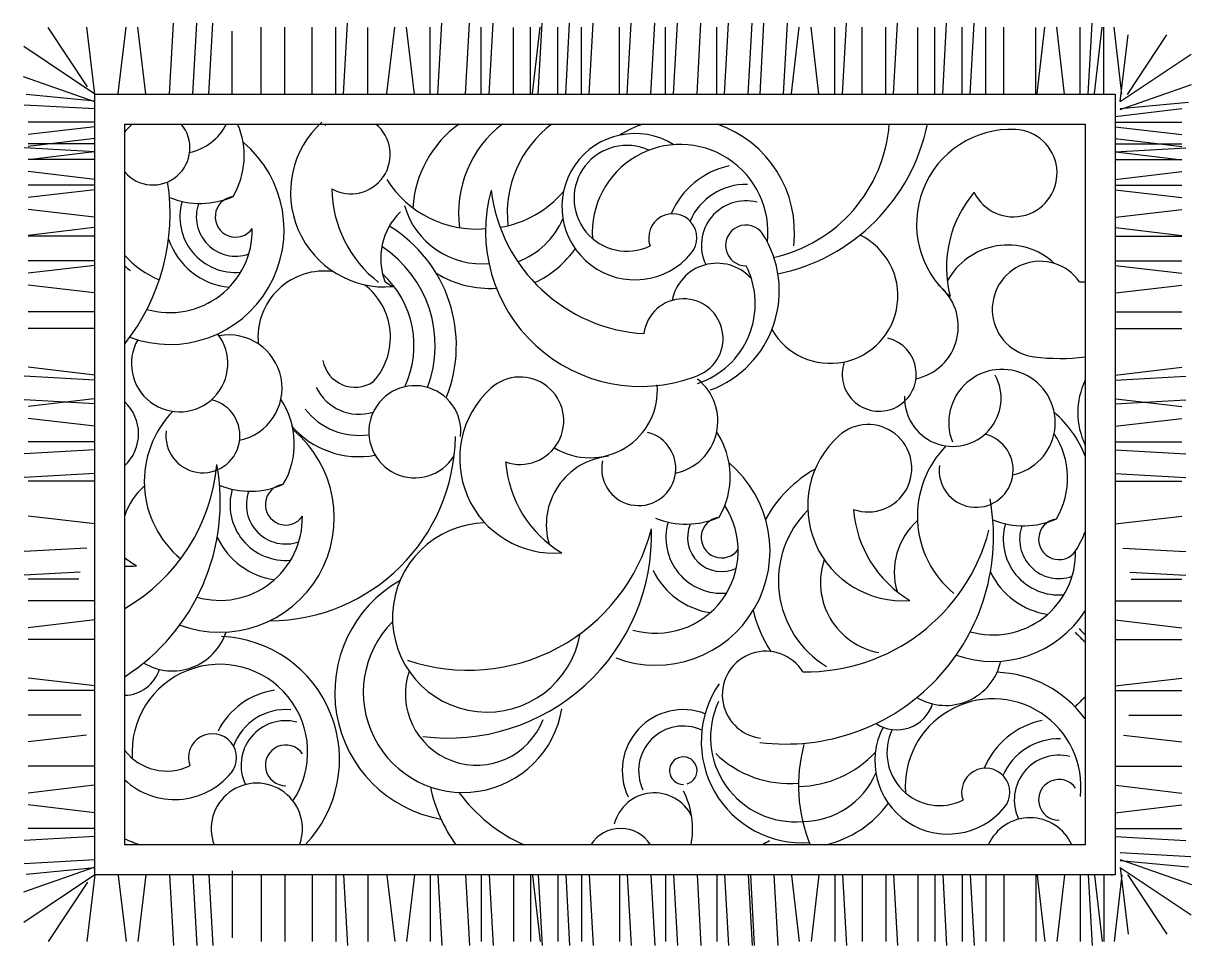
# Model space of a CAD drawing. Extents: x 0.4 to 15.8, y 0.3 to 17.5.
# Drawn here: x 2.09 to 3.323, y 5.304 to 6.277 of the extents above; entities that cross this region are included whole.
import ezdxf

# ---------------------------------------------------------------- set-up
doc = ezdxf.new("R2010")
doc.units = 0
doc.header["$LTSCALE"] = 0.5
doc.header["$MEASUREMENT"] = 0
doc.layers.get('0').update_dxf_attribs({"linetype": 'CONTINUOUS'})
doc.layers.add('WWW.DWGAUTOCAD.COM', color=7, linetype='CONTINUOUS')

# ---------------------------------------------------------------- blocks, each defined once
blk = doc.blocks.new('A$C217E6246')
for p, q in [((1.201, 0.9892), (1.1596, 1.0519)), ((1.2087, 0.9816), (1.2004, 1.052)), ((1.2336, 0.9822), (1.2419, 1.052)), ((1.2626, 0.9816), (1.2543, 1.052)), ((1.2875, 0.9816), (1.2917, 1.0562)), ((1.3124, 0.9816), (1.3166, 1.0562)), ((1.329, 0.9816), (1.3332, 1.0562)), ((1.3843, 0.9816), (1.3843, 1.052)), ((1.4092, 0.9816), (1.4092, 1.052)), ((1.4382, 0.9816), (1.4382, 1.052)), ((1.4631, 0.9816), (1.4631, 1.052)), ((1.4714, 0.9816), (1.4756, 1.0562)), ((1.4971, 0.9822), (1.4971, 1.0519)), ((1.5171, 0.9822), (1.5254, 1.052)), ((1.5461, 0.9816), (1.5378, 1.052)), ((1.5627, 0.9816), (1.5627, 1.052)), ((1.571, 0.9816), (1.5752, 1.0562)), ((1.6001, 0.9816), (1.6042, 1.0562)), ((1.6167, 0.9816), (1.6167, 1.052)), ((1.625, 0.9816), (1.6291, 1.0562)), ((1.6506, 0.9822), (1.6506, 1.0519)), ((1.6685, 0.9816), (1.6685, 1.052)), ((1.6706, 0.9822), (1.6789, 1.052)), ((1.6768, 0.9816), (1.6809, 1.0562)), ((1.6975, 0.9816), (1.6975, 1.052)), ((1.7058, 0.9816), (1.7099, 1.0562)), ((1.7224, 0.9816), (1.7224, 1.052)), ((1.7307, 0.9816), (1.7348, 1.0562)), ((1.7625, 0.9816), (1.7625, 1.052)), ((1.7708, 0.9816), (1.775, 1.0562)), ((1.7957, 0.9816), (1.7999, 1.0562)), ((1.8112, 0.9816), (1.8112, 1.052)), ((1.8195, 0.9816), (1.8237, 1.0562)), ((1.8444, 0.9816), (1.8486, 1.0562)), ((1.8652, 0.9816), (1.8652, 1.052)), ((1.8735, 0.9816), (1.8776, 1.0562)), ((1.8984, 0.9816), (1.9025, 1.0562)), ((1.9109, 0.9816), (1.915, 1.0562)), ((1.9358, 0.9816), (1.9399, 1.0562)), ((1.944, 0.9822), (1.9523, 1.052)), ((1.9731, 0.9816), (1.9648, 1.052)), ((1.9897, 0.9816), (1.9897, 1.052)), ((1.998, 0.9816), (2.0021, 1.0562)), ((2.0187, 0.9816), (2.0187, 1.052)), ((2.0436, 0.9816), (2.0436, 1.052)), ((2.0519, 0.9816), (2.0561, 1.0562)), ((2.0775, 0.9822), (2.0775, 1.0519)), ((2.0954, 0.9816), (2.0954, 1.052)), ((2.1037, 0.9816), (2.1078, 1.0562)), ((2.1244, 0.9816), (2.1244, 1.052)), ((2.1327, 0.9816), (2.1369, 1.0562)), ((2.1493, 0.9816), (2.1493, 1.052)), ((2.1681, 0.9816), (2.1681, 1.052)), ((2.202, 0.9822), (2.202, 1.0519)), ((2.2033, 0.9822), (2.2116, 1.052)), ((2.2323, 0.9816), (2.224, 1.052)), ((2.2489, 0.9816), (2.2489, 1.052)), ((2.2572, 0.9816), (2.2614, 1.0562)), ((2.2638, 0.9822), (2.2721, 1.052)), ((2.2738, 0.9816), (2.2738, 1.052)), ((2.2929, 0.9816), (2.2846, 1.052)), ((2.2929, 0.9816), (2.2846, 1.052)), ((1.3539, 0.9816), (1.3539, 1.0479)), ((2.2911, 0.9737), (2.2994, 1.0441)), ((2.2989, 0.9812), (2.3402, 1.044)), ((1.2087, 0.9816), (1.134, 1.0317)), ((2.2911, 0.9737), (2.3658, 1.0237)), ((1.2087, 0.9733), (1.1334, 0.9998)), ((2.2911, 0.9654), (2.3664, 0.9918)), ((1.2087, 0.9742), (1.1365, 0.981)), ((1.2087, 0.1579), (1.2087, 0.9816)), ((1.2087, 0.9816), (2.2858, 0.9816)), ((2.2858, 0.9816), (2.2858, 0.1579)), ((1.2087, 0.9659), (1.1342, 0.97)), ((2.2858, 0.9579), (2.3562, 0.9662)), ((2.2911, 0.9662), (2.3633, 0.9731)), ((1.2081, 0.952), (1.1384, 0.952)), ((1.2404, 0.1896), (1.2404, 0.9499)), ((1.2404, 0.9499), (2.2541, 0.9499)), ((1.2404, 0.1896), (1.2404, 0.9499)), ((1.2404, 0.9499), (2.2541, 0.9499)), ((1.2404, 0.1896), (1.2404, 0.9499)), ((1.2404, 0.9499), (2.2541, 0.9499)), ((2.2541, 0.9499), (2.2541, 0.1896)), ((2.2541, 0.9499), (2.2541, 0.1896)), ((2.2541, 0.9499), (2.2541, 0.1896)), ((2.2864, 0.952), (2.3561, 0.952)), ((1.2087, 0.9471), (1.1383, 0.9388)), ((2.2858, 0.9471), (2.3562, 0.9388)), ((1.2087, 0.9208), (1.1342, 0.9249)), ((1.2087, 0.9346), (1.1383, 0.9263)), ((1.2087, 0.9291), (1.1383, 0.9291)), ((2.2858, 0.9346), (2.3562, 0.9263)), ((2.2858, 0.9291), (2.3562, 0.9291)), ((2.2858, 0.9208), (2.3603, 0.9249)), ((1.2081, 0.9205), (1.1383, 0.9122)), ((2.2864, 0.9205), (2.3562, 0.9122)), ((1.2087, 0.9125), (1.1383, 0.9125)), ((2.2858, 0.9125), (2.3562, 0.9125)), ((1.2087, 0.8915), (1.1383, 0.8998)), ((2.2858, 0.8915), (2.3562, 0.8998)), ((1.2087, 0.8806), (1.1383, 0.8723)), ((1.2081, 0.8855), (1.1384, 0.8855)), ((2.2858, 0.8806), (2.3562, 0.8723)), ((2.2864, 0.8855), (2.3561, 0.8855)), ((1.2081, 0.8516), (1.1383, 0.8599)), ((2.2864, 0.8516), (2.3562, 0.8599)), ((1.2081, 0.8407), (1.1383, 0.8324)), ((2.2864, 0.8407), (2.3562, 0.8324)), ((1.2081, 0.8316), (1.1384, 0.8316)), ((2.2864, 0.8316), (2.3561, 0.8316)), ((1.2081, 0.8057), (1.1384, 0.8057)), ((2.2864, 0.8057), (2.3561, 0.8057)), ((1.2087, 0.8008), (1.1383, 0.7925)), ((2.2858, 0.8008), (2.3562, 0.7925)), ((1.2081, 0.7718), (1.1383, 0.7801)), ((2.2864, 0.7718), (2.3562, 0.7801)), ((1.2081, 0.7517), (1.1384, 0.7517)), ((2.2864, 0.7517), (2.3561, 0.7517)), ((1.2081, 0.7342), (1.1384, 0.7342)), ((2.2864, 0.7342), (2.3561, 0.7342)), ((1.2087, 0.6851), (1.1383, 0.6934)), ((2.2858, 0.6851), (2.3562, 0.6934)), ((1.2087, 0.6798), (1.1342, 0.6839)), ((2.2858, 0.6798), (2.3603, 0.6839)), ((1.2087, 0.6549), (1.1342, 0.659)), ((1.2081, 0.6602), (1.1383, 0.6519)), ((2.2858, 0.6549), (2.3603, 0.659)), ((2.2864, 0.6602), (2.3562, 0.6519)), ((1.2087, 0.6312), (1.1383, 0.6395)), ((2.2858, 0.6312), (2.3562, 0.6395)), ((1.2087, 0.6063), (1.1342, 0.6021)), ((1.2087, 0.6146), (1.1383, 0.6146)), ((2.2858, 0.6146), (2.3562, 0.6146)), ((2.2858, 0.6063), (2.3603, 0.6021)), ((1.2087, 0.5814), (1.1342, 0.5772)), ((2.2858, 0.5814), (2.3603, 0.5772)), ((1.2087, 0.5731), (1.1383, 0.5731)), ((2.2858, 0.5731), (2.3562, 0.5731)), ((1.2087, 0.5281), (1.1383, 0.5364)), ((2.2858, 0.5281), (2.3562, 0.5364)), ((1.2005, 0.5027), (1.1342, 0.499)), ((2.294, 0.5027), (2.3603, 0.499)), ((1.1934, 0.4774), (1.1342, 0.4741)), ((1.1919, 0.47), (1.1383, 0.47)), ((2.3011, 0.4774), (2.3603, 0.4741)), ((2.3026, 0.47), (2.3562, 0.47)), ((1.2087, 0.4469), (1.1384, 0.4469)), ((2.2858, 0.4469), (2.3561, 0.4469)), ((1.2087, 0.4269), (1.1383, 0.4186)), ((2.2858, 0.4269), (2.3562, 0.4186)), ((1.2087, 0.4063), (1.1384, 0.4063)), ((2.2858, 0.4063), (2.3561, 0.4063)), ((1.2087, 0.3573), (1.1383, 0.3656)), ((2.2858, 0.3573), (2.3562, 0.3656)), ((1.2087, 0.3524), (1.1384, 0.3524)), ((2.2858, 0.3524), (2.3561, 0.3524)), ((1.1945, 0.3265), (1.1384, 0.3265)), ((2.3, 0.3265), (2.3561, 0.3265)), ((1.2, 0.3055), (1.1383, 0.2982)), ((2.2945, 0.3055), (2.3562, 0.2982)), ((1.2081, 0.2725), (1.1384, 0.2725)), ((2.2864, 0.2725), (2.3561, 0.2725)), ((1.2081, 0.2525), (1.1383, 0.2442)), ((2.2864, 0.2525), (2.3562, 0.2442)), ((1.2087, 0.2235), (1.1383, 0.2318)), ((2.2858, 0.2235), (2.3562, 0.2318)), ((1.2087, 0.1986), (1.1342, 0.1944)), ((1.2087, 0.2069), (1.1383, 0.2069)), ((2.2858, 0.2069), (2.3562, 0.2069)), ((2.2858, 0.1986), (2.3603, 0.1944)), ((2.2541, 0.1896), (1.2404, 0.1896)), ((2.2541, 0.1896), (1.2404, 0.1896)), ((2.2541, 0.1896), (1.2404, 0.1896)), ((1.2087, 0.1737), (1.1342, 0.1696)), ((2.2911, 0.1816), (2.3657, 0.1775)), ((2.2911, 0.1742), (2.3664, 0.1477)), ((2.2911, 0.1733), (2.3633, 0.1665)), ((1.2087, 0.1662), (1.1334, 0.1398)), ((1.2087, 0.1654), (1.1365, 0.1585)), ((1.3539, 0.1621), (1.3539, 0.0917)), ((2.2911, 0.1659), (2.3658, 0.1159)), ((2.2911, 0.1659), (2.2994, 0.0955)), ((1.2087, 0.1579), (1.134, 0.1079)), ((1.201, 0.1504), (1.1596, 0.0877)), ((1.2087, 0.1579), (1.2004, 0.0876)), ((2.2858, 0.1579), (1.2087, 0.1579)), ((1.2336, 0.1574), (1.2419, 0.0876)), ((1.2626, 0.1579), (1.2543, 0.0876)), ((1.2875, 0.1579), (1.2917, 0.0834)), ((1.3124, 0.1579), (1.3166, 0.0834)), ((1.329, 0.1579), (1.3332, 0.0834)), ((1.3843, 0.1579), (1.3843, 0.0876)), ((1.4092, 0.1579), (1.4092, 0.0876)), ((1.4382, 0.1579), (1.4382, 0.0876)), ((1.4631, 0.1579), (1.4631, 0.0876)), ((1.4714, 0.1579), (1.4756, 0.0834)), ((1.4971, 0.1574), (1.4971, 0.0877)), ((1.5171, 0.1574), (1.5254, 0.0876)), ((1.5461, 0.1579), (1.5378, 0.0876)), ((1.5627, 0.1579), (1.5627, 0.0876)), ((1.571, 0.1579), (1.5752, 0.0834)), ((1.6001, 0.1579), (1.6042, 0.0834)), ((1.6167, 0.1579), (1.6167, 0.0876)), ((1.625, 0.1579), (1.6291, 0.0834)), ((1.6506, 0.1574), (1.6506, 0.0877)), ((1.6685, 0.1579), (1.6685, 0.0876)), ((1.6706, 0.1574), (1.6789, 0.0876)), ((1.6768, 0.1579), (1.6809, 0.0834)), ((1.6975, 0.1579), (1.6975, 0.0876)), ((1.7058, 0.1579), (1.7099, 0.0834)), ((1.7224, 0.1579), (1.7224, 0.0876)), ((1.7307, 0.1579), (1.7348, 0.0834)), ((1.7625, 0.1579), (1.7625, 0.0876)), ((1.7708, 0.1579), (1.775, 0.0834)), ((1.7957, 0.1579), (1.7999, 0.0834)), ((1.8112, 0.1579), (1.8112, 0.0876)), ((1.8195, 0.1579), (1.8237, 0.0834)), ((1.8444, 0.1579), (1.8486, 0.0834)), ((1.8652, 0.1579), (1.8652, 0.0876)), ((1.8735, 0.1579), (1.8776, 0.0834)), ((1.8984, 0.1579), (1.9025, 0.0834)), ((1.9007, 0.1579), (1.9048, 0.0834)), ((1.9256, 0.1579), (1.9297, 0.0834)), ((1.944, 0.1574), (1.9523, 0.0876)), ((1.9731, 0.1579), (1.9648, 0.0876)), ((1.9897, 0.1579), (1.9897, 0.0876)), ((1.998, 0.1579), (2.0021, 0.0834)), ((2.0187, 0.1579), (2.0187, 0.0876)), ((2.0436, 0.1579), (2.0436, 0.0876)), ((2.0519, 0.1579), (2.0561, 0.0834)), ((2.0775, 0.1574), (2.0775, 0.0877)), ((2.0954, 0.1579), (2.0954, 0.0876)), ((2.1037, 0.1579), (2.1078, 0.0834)), ((2.1244, 0.1579), (2.1244, 0.0876)), ((2.1327, 0.1579), (2.1369, 0.0834)), ((2.1493, 0.1579), (2.1493, 0.0876)), ((2.1681, 0.1579), (2.1681, 0.0876)), ((2.202, 0.1574), (2.202, 0.0877)), ((2.2033, 0.1574), (2.2116, 0.0876)), ((2.2323, 0.1579), (2.224, 0.0876)), ((2.2489, 0.1579), (2.2489, 0.0876)), ((2.2572, 0.1579), (2.2614, 0.0834)), ((2.2638, 0.1574), (2.2721, 0.0876)), ((2.2738, 0.1579), (2.2738, 0.0876)), ((2.2821, 0.1579), (2.2821, 0.1574)), ((2.2929, 0.1579), (2.2846, 0.0876)), ((2.2989, 0.1584), (2.3402, 0.0956))]:
    blk.add_line(p, q)
for centre, radius, start, end in [((1.3138, 0.8766), 0.0982, 131.6319, 138.3969), ((1.2701, 0.9248), 0.0391, 220.5516, 39.9723), ((1.2974, 0.975), 0.0562, 281.7675, 333.5242), ((1.282, 0.9164), 0.0845, 329.5212, 23.3736), ((1.5152, 0.8779), 0.0998, 132.0778, 274.5853), ((1.4792, 0.9178), 0.0414, 129.1228, 132.0778), ((1.4792, 0.9178), 0.0414, 240.7273, 50.8772), ((1.6617, 0.8546), 0.1174, 125.6859, 176.5568), ((1.7102, 0.8566), 0.1174, 127.3756, 187.8142), ((1.7615, 0.8559), 0.1174, 126.7567, 186.4196), ((1.8266, 0.8357), 0.1207, 108.8032, 121.8057), ((1.8266, 0.8357), 0.1207, 353.2877, 71.1968), ((1.8918, 0.9617), 0.156, 282.1993, 355.6673), ((1.8891, 0.9903), 0.2025, 281.5889, 348.5131), ((1.7789, 0.8628), 0.0771, 57.9734, 320.4245), ((2.1759, 0.8445), 0.0998, 87.4059, 229.9135), ((2.1783, 0.8982), 0.0461, 205.892, 87.4059), ((1.2879, 0.8382), 0.1207, 249.5181, 50.13), ((1.7704, 0.8716), 0.0558, 65.376, 295.9658), ((1.8266, 0.8357), 0.0927, 353.6034, 184.035), ((1.8961, 0.8219), 0.0857, 101.8812, 157.1494), ((1.0693, 0.855), 0.219, 321.3552, 8.9301), ((1.6117, 0.9512), 0.112, 212.256, 274.9155), ((1.5858, 0.8834), 0.1268, 180.7925, 232.3704), ((1.785, 0.837), 0.1638, 164.6868, 290.2894), ((1.7984, 0.9012), 0.1726, 186.9802, 266.7058), ((1.6187, 0.9507), 0.1111, 279.2755, 319.7677), ((1.8961, 0.8219), 0.0644, 88.6784, 156.5426), ((2.2299, 0.7988), 0.1222, 139.5684, 194.5414), ((1.3201, 0.9521), 0.0859, 247.8056, 293.8818), ((1.3574, 0.8521), 0.0588, 163.9174, 275.1537), ((1.3574, 0.8521), 0.0415, 159.9926, 289.5699), ((1.3574, 0.8521), 0.0215, 98.1735, 325.176), ((1.6176, 0.888), 0.0855, 196.2822, 275.4135), ((1.8961, 0.8219), 0.0471, 75.6897, 205.4965), ((1.5794, 0.8081), 0.0688, 134.2778, 200.7606), ((1.8188, 0.8299), 0.0254, 320.4245, 199.4242), ((1.2879, 0.8382), 0.0871, 253.984, 1.0468), ((1.4432, 0.7164), 0.1472, 337.9085, 58.7285), ((1.6255, 0.8835), 0.0843, 290.7538, 336.6415), ((1.8961, 0.8219), 0.0215, 34.824, 270.7313), ((1.3574, 0.8521), 0.0745, 198.5, 264.8601), ((1.8194, 0.7741), 0.1118, 290.619, 32.4959), ((1.9851, 0.7688), 0.0713, 210.0861, 63.8943), ((1.4432, 0.7164), 0.1249, 339.2372, 56.7068), ((1.6255, 0.8835), 0.1115, 295.2357, 324.7506), ((2.1724, 0.7497), 0.0726, 47.202, 151.662), ((1.3138, 0.8766), 0.0982, 221.6031, 248.0075), ((1.8656, 0.7549), 0.0482, 42.811, 169.2281), ((2.2066, 0.7546), 0.0506, 34.6357, 262.7865), ((1.3138, 0.8766), 0.1057, 226.0115, 230.4958), ((1.4509, 0.725), 0.0699, 81.8358, 185.5126), ((1.4432, 0.7164), 0.1025, 334.8712, 47.4654), ((1.6255, 0.8835), 0.1069, 238.2473, 273.8821), ((1.8175, 0.7604), 0.0884, 288.152, 26.8909), ((1.4509, 0.725), 0.0699, 318.0684, 52.4966), ((1.5858, 0.8834), 0.1222, 234.6671, 239.2133), ((2.064, 0.7363), 0.0562, 281.7675, 51.7735), ((2.2486, 0.9788), 0.1954, 269.9003, 271.6111), ((1.83, 0.7237), 0.0419, 286.2638, 172.7831), ((1.2983, 0.6973), 0.0509, 150.3382, 38.0664), ((1.3502, 0.6714), 0.0562, 281.7675, 100.6146), ((2.0367, 0.6861), 0.0391, 160.7374, 76.4231), ((2.2278, 0.9217), 0.219, 262.7865, 276.9103), ((1.4835, 0.7068), 0.0345, 190.3935, 304.1566), ((2.1663, 0.635), 0.0562, 281.7675, 201.2805), ((1.6577, 0.637), 0.0461, 250.5639, 132.0778), ((1.8102, 0.6367), 0.0562, 281.7675, 51.7735), ((2.1144, 0.6608), 0.0509, 177.8128, 28.4665), ((2.3245, 0.6455), 0.0782, 154.1219, 205.8781), ((1.4877, 0.6937), 0.0499, 205.153, 287.3615), ((1.5466, 0.6254), 0.0486, 353.978, 328.4545), ((1.6937, 0.5971), 0.0998, 132.0778, 274.5853), ((1.7313, 0.6692), 0.0713, 238.3793, 4.6428), ((1.2089, 0.6233), 0.0461, 313.1501, 46.8499), ((1.3229, 0.6212), 0.0391, 172.6875, 76.4231), ((1.3349, 0.6128), 0.0845, 329.5212, 33.6674), ((1.3667, 0.5729), 0.1057, 135.6167, 230.4958), ((1.4877, 0.6937), 0.0722, 217.8882, 278.2508), ((2.1497, 0.5598), 0.1118, 20.9365, 50.0073), ((1.4877, 0.6937), 0.0946, 221.0893, 280.3763), ((2.025, 0.5869), 0.0461, 250.5639, 132.0778), ((1.3408, 0.5346), 0.1207, 249.5181, 50.13), ((1.3924, 0.6229), 0.197, 270.2701, 359.2599), ((1.7829, 0.5866), 0.0391, 167.8852, 76.4231), ((1.7949, 0.5781), 0.0845, 329.5212, 33.6674), ((2.061, 0.547), 0.0998, 132.0778, 274.5853), ((2.139, 0.5848), 0.0391, 172.6875, 76.4231), ((2.151, 0.5764), 0.0845, 329.5212, 33.6674), ((2.1827, 0.5365), 0.1057, 135.6167, 230.4958), ((1.7643, 0.6026), 0.1222, 184.2403, 239.2133), ((1.7579, 0.5272), 0.0726, 95.4996, 196.3339), ((1.8008, 0.4999), 0.1207, 249.5181, 50.13), ((1.143, 0.6085), 0.1954, 299.8857, 354.838), ((1.1222, 0.5514), 0.219, 302.662, 10.3931), ((2.0358, 0.468), 0.1356, 119.457, 151.365), ((1.3091, 0.5136), 0.0726, 131.432, 161.2494), ((1.3729, 0.6485), 0.0859, 247.8056, 293.8818), ((1.4103, 0.5485), 0.0215, 98.1735, 325.176), ((1.4103, 0.5485), 0.0588, 163.9174, 275.1537), ((1.4103, 0.5485), 0.0415, 159.9926, 289.5699), ((1.8008, 0.4999), 0.0871, 253.984, 33.2061), ((1.9383, 0.515), 0.219, 262.7865, 10.3931), ((2.0358, 0.468), 0.1055, 134.9718, 238.6541), ((2.1315, 0.5525), 0.1222, 184.2403, 239.2133), ((1.3408, 0.5346), 0.0871, 253.984, 1.0468), ((1.8329, 0.6138), 0.0859, 247.8056, 293.8818), ((1.8703, 0.5138), 0.0215, 98.1735, 325.176), ((2.1252, 0.4772), 0.0726, 131.432, 196.3339), ((2.189, 0.6121), 0.0859, 247.8056, 293.8818), ((2.2264, 0.512), 0.0215, 98.1735, 325.176), ((1.6228, 0.4294), 0.0998, 91.2884, 350.2576), ((1.603, 0.5738), 0.2, 251.3223, 345.324), ((1.5821, 0.5167), 0.2144, 262.7865, 1.7169), ((1.8703, 0.5138), 0.0588, 163.9174, 275.1537), ((1.8703, 0.5138), 0.0359, 156.6572, 295.8543), ((1.9591, 0.5721), 0.2, 269.184, 345.324), ((2.2264, 0.512), 0.0588, 163.9174, 275.1537), ((2.2264, 0.512), 0.0415, 159.9926, 289.5699), ((2.1497, 0.5598), 0.1118, 327.5041, 339.0635), ((1.4103, 0.5485), 0.0801, 205.5394, 261.4577), ((2.1569, 0.4982), 0.0871, 253.984, 1.0468), ((1.3154, 0.5889), 0.1222, 232.1091, 239.2133), ((1.2449, 0.5834), 0.0998, 267.401, 274.5853), ((2.0499, 0.4664), 0.0752, 161.3434, 259.4541), ((1.8703, 0.5138), 0.0801, 205.5394, 261.4577), ((2.2264, 0.512), 0.0801, 205.5394, 261.4577), ((1.5977, 0.3504), 0.1356, 119.457, 259.9754), ((2.0358, 0.468), 0.1356, 193.149, 213.2676), ((2.1569, 0.4982), 0.1151, 250.2706, 327.6684), ((1.5977, 0.3504), 0.1055, 134.9718, 350.6287), ((1.2908, 0.4326), 0.0595, 239.2739, 341.8938), ((1.3373, 0.2797), 0.1298, 316.0429, 87.771), ((2.3148, 0.4763), 0.0946, 221.0893, 230.1427), ((2.3148, 0.4763), 0.089, 221.0893, 227.0686), ((1.9171, 0.3479), 0.046, 31.7025, 262.7865), ((2.1069, 0.3962), 0.0595, 239.2739, 347.5859), ((1.2393, 0.387), 0.0396, 271.4795, 341.9929), ((1.3408, 0.2874), 0.0927, 326.3475, 184.035), ((1.6118, 0.3489), 0.0752, 161.3434, 338.8579), ((2.1569, 0.251), 0.1207, 36.3099, 88.0536), ((1.9558, 0.2987), 0.1069, 145.3598, 273.8821), ((1.4103, 0.2735), 0.0801, 98.5423, 153.1254), ((2.3148, 0.2729), 0.0946, 129.8573, 138.9107), ((1.9479, 0.3032), 0.0892, 155.1073, 275.1925), ((2.0554, 0.3506), 0.0396, 236.1894, 341.9929), ((2.1569, 0.251), 0.0927, 353.6034, 184.035), ((1.4103, 0.2735), 0.0588, 84.8463, 159.7172), ((1.4103, 0.2735), 0.0471, 75.6897, 205.4965), ((1.8299, 0.2679), 0.0644, 68.9898, 205.3035), ((2.2264, 0.2371), 0.0857, 101.8812, 157.1494), ((1.8299, 0.2679), 0.0471, 65.3225, 205.4965), ((2.1092, 0.2781), 0.0771, 152.4341, 320.4245), ((2.1007, 0.2869), 0.0558, 154.0932, 295.9658), ((1.333, 0.2815), 0.0254, 320.4245, 199.4242), ((2.2264, 0.2371), 0.0644, 88.6784, 156.5426), ((1.2846, 0.3233), 0.0558, 217.5735, 295.9658), ((1.4103, 0.2735), 0.0215, 34.824, 270.7313), ((1.942, 0.3664), 0.112, 225.9985, 274.9155), ((2.1153, 0.2522), 0.1638, 164.6868, 202.4766), ((1.949, 0.366), 0.1149, 271.277, 316.9316), ((2.2264, 0.2371), 0.0471, 75.6897, 205.4965), ((1.8299, 0.2679), 0.0145, 286.4312, 270.7313), ((1.2931, 0.3145), 0.0771, 226.8415, 320.4245), ((1.9558, 0.2987), 0.0843, 270.1427, 336.6415), ((2.1491, 0.2451), 0.0254, 320.4245, 199.4242), ((1.3798, 0.2065), 0.0482, 339.5008, 200.4992), ((1.7188, 0.283), 0.1591, 191.6915, 215.9417), ((2.2264, 0.2371), 0.0215, 34.824, 270.7313), ((1.7321, 0.3473), 0.1726, 216.3319, 245.98), ((1.7994, 0.2009), 0.0436, 25.755, 165.7953), ((1.7513, 0.2064), 0.0884, 349.0464, 26.8909), ((1.9558, 0.2987), 0.1115, 282.024, 324.7506), ((2.2221, 0.377), 0.1504, 282.1993, 282.3064), ((2.1959, 0.1701), 0.0482, 23.8659, 156.1341), ((1.7638, 0.1697), 0.0373, 32.2721, 147.7279), ((1.3126, 0.3529), 0.1726, 245.2757, 251.0712), ((1.9685, 0.1043), 0.1015, 117.981, 122.8745), ((2.0118, 0.1007), 0.1015, 117.981, 118.9099)]:
    blk.add_arc(centre, radius, start, end)

msp = doc.modelspace()

# ---------------------------------------------------------------- block references
at = {"layer": 'WWW.DWGAUTOCAD.COM'}
msp.add_blockref('A$C217E6246', (0.957, 5.221), dxfattribs=at)

doc.saveas('drawing.dxf')
